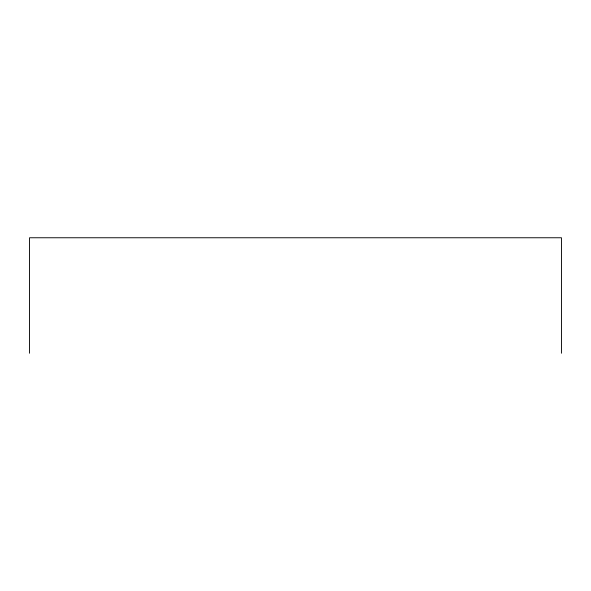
<?xml version="1.0" encoding="UTF-8"?>
<svg xmlns="http://www.w3.org/2000/svg" width="591" height="591" viewBox="0 0 591 591"><rect width="100%" height="100%" fill="white"/><g stroke="black" fill="none" stroke-linecap="round" stroke-linejoin="round"><path stroke-width="0.89" d="M561.45 353.241L561.45 237.759L29.55 237.759L29.55 353.241"/></g></svg>
